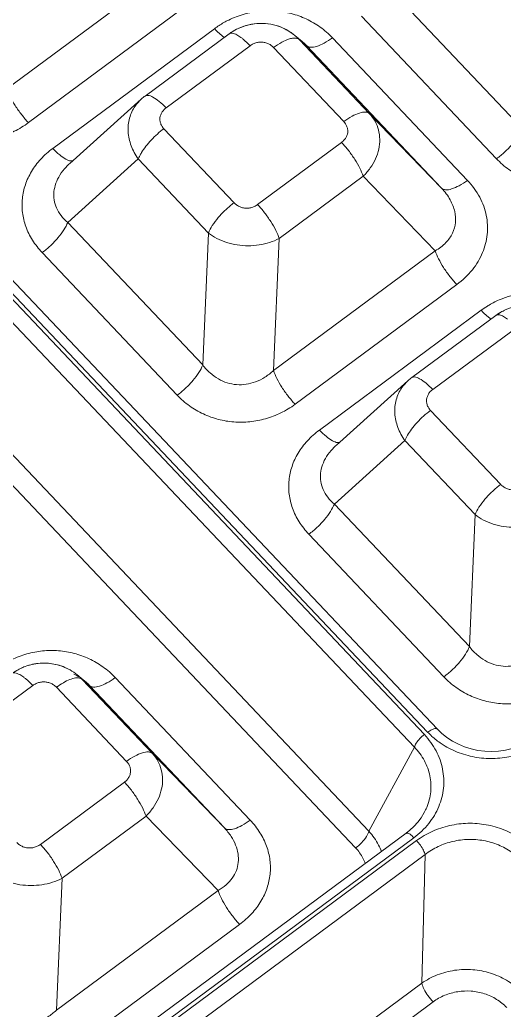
# Model space of a CAD drawing. Header units: millimetres. Extents: x 5536 to 6151, y 463 to 893.
# Drawn here: x 6047.52 to 6061.2, y 831.19 to 859.14 of the extents above; entities that cross this region are included whole.
import ezdxf

# ---------------------------------------------------------------- set-up
doc = ezdxf.new("R2010")
doc.units = ezdxf.units.MM
doc.header["$LTSCALE"] = 0.2
doc.layers.get('0').update_dxf_attribs({"lineweight": 18})

msp = doc.modelspace()

# ---------------------------------------------------------------- linework, layer by layer
for p, q in [((6059.034, 839.034), (6033.079, 866.434)), ((6032.987, 866.366), (6058.942, 838.965)), ((6033.712, 866.138), (6059.309, 839.116)), ((6033.076, 865.619), (6058.66, 838.61)), ((6033.001, 861.971), (6057.376, 836.238)), ((6032.789, 861.324), (6057, 835.765)), ((6051.718, 860.574), (6047.151, 857.195)), ((6057.891, 860.098), (6061.704, 856.073)), ((6052.327, 859.618), (6047.761, 856.239)), ((6060.981, 855.22), (6057.169, 859.245)), ((6048.449, 855.513), (6053.015, 858.892)), ((6053.429, 858.746), (6051.057, 856.991)), ((6055.25, 858.729), (6055.172, 858.786)), ((6055.488, 858.534), (6055.282, 858.703)), ((6055.413, 858.581), (6057.394, 856.49)), ((6056.345, 858.635), (6060.157, 854.61)), ((6051.646, 856.656), (6054.018, 858.411)), ((6054.684, 858.36), (6056.665, 856.269)), ((6055.48, 858.526), (6055.616, 858.414)), ((6059.428, 854.389), (6055.616, 858.414)), ((6048.928, 855.088), (6050.947, 856.902)), ((6057.394, 856.49), (6059.428, 854.389)), ((6053.567, 853.977), (6051.586, 856.068)), ((6056.605, 855.681), (6054.233, 853.925)), ((6050.864, 855.215), (6048.872, 853.424)), ((6052.845, 853.124), (6050.864, 855.215)), ((6057.214, 854.725), (6054.842, 852.97)), ((6057.214, 854.725), (6059.248, 852.624)), ((6052.684, 849.399), (6048.872, 853.424)), ((6052.684, 849.399), (6052.845, 853.124)), ((6054.842, 852.97), (6054.682, 849.245)), ((6051.962, 848.546), (6048.149, 852.571)), ((6054.682, 849.245), (6059.248, 852.624)), ((6059.858, 851.668), (6055.291, 848.289)), ((6055.979, 847.563), (6060.546, 850.942)), ((6060.959, 850.797), (6058.587, 849.041)), ((6059.177, 848.706), (6061.549, 850.461)), ((6056.459, 847.138), (6058.478, 848.952)), ((6059.117, 848.118), (6061.097, 846.027)), ((6058.394, 847.265), (6056.402, 845.474)), ((6060.375, 845.174), (6058.394, 847.265)), ((6060.215, 841.45), (6056.402, 845.474)), ((6060.375, 845.174), (6060.215, 841.45)), ((6059.492, 840.596), (6055.68, 844.621)), ((6049.138, 840.653), (6049.039, 840.726)), ((6049.138, 840.653), (6049.149, 840.643)), ((6049.149, 840.643), (6049.351, 840.477)), ((6051.261, 838.43), (6049.28, 840.521)), ((6049.354, 840.474), (6049.336, 840.49)), ((6049.348, 840.466), (6049.483, 840.355)), ((6054.024, 836.55), (6050.212, 840.575)), ((6047.885, 840.352), (6045.513, 838.596)), ((6050.532, 838.209), (6048.551, 840.3)), ((6053.295, 836.33), (6049.483, 840.355)), ((6051.261, 838.43), (6053.295, 836.33)), ((6057.376, 836.238), (6058.66, 838.61)), ((6048.1, 835.866), (6050.472, 837.621)), ((6058.939, 836.765), (6058.936, 836.76)), ((6051.081, 836.665), (6048.709, 834.91)), ((6051.081, 836.665), (6053.115, 834.564)), ((6058.529, 836.264), (6058.424, 836.18)), ((6058.649, 836.375), (6058.529, 836.264)), ((6058.645, 836.055), (6027.558, 813.053)), ((6027.636, 812.971), (6058.723, 835.973)), ((6058.424, 836.18), (6027.758, 813.49)), ((6058.961, 835.578), (6028.318, 812.905)), ((6058.961, 835.578), (6058.87, 831.947)), ((6048.709, 834.91), (6048.549, 831.186)), ((6048.549, 831.186), (6053.115, 834.564)), ((6049.158, 830.23), (6053.725, 833.609)), ((6058.87, 831.947), (6030.24, 810.763)), ((6059.187, 831.42), (6030.706, 810.346))]:
    msp.add_line(p, q)
for points in [[(6055.172, 858.786), (6055.04, 858.865), (6054.901, 858.931), (6054.756, 858.982), (6054.606, 859.018), (6054.453, 859.039), (6054.298, 859.043), (6054.144, 859.032), (6053.991, 859.005), (6053.842, 858.963), (6053.698, 858.905), (6053.56, 858.833), (6053.429, 858.746)], [(6051.056, 856.991), (6051.032, 856.973), (6050.946, 856.901)], [(6062.702, 850.836), (6062.571, 850.916), (6062.432, 850.981), (6062.287, 851.032), (6062.137, 851.068), (6061.984, 851.089), (6061.829, 851.094), (6061.674, 851.082), (6061.522, 851.056), (6061.373, 851.013), (6061.228, 850.956), (6061.091, 850.884), (6060.959, 850.797)], [(6058.587, 849.041), (6058.563, 849.023), (6058.476, 848.951)], [(6049.039, 840.726), (6048.908, 840.805), (6048.77, 840.871), (6048.626, 840.922), (6048.477, 840.958), (6048.324, 840.979), (6048.17, 840.984), (6048.017, 840.973), (6047.865, 840.947), (6047.717, 840.906), (6047.573, 840.85), (6047.436, 840.779), (6047.296, 840.687)], [(6062.108, 838.906), (6061.953, 838.802), (6061.783, 838.709), (6061.605, 838.633), (6061.421, 838.572), (6061.231, 838.528), (6061.037, 838.501), (6060.842, 838.49), (6060.647, 838.497), (6060.453, 838.521), (6060.264, 838.562), (6060.079, 838.619), (6059.902, 838.692), (6059.733, 838.78), (6059.575, 838.883), (6059.428, 839.001), (6059.309, 839.116)], [(6058.939, 836.765), (6058.851, 836.62), (6058.757, 836.494), (6058.649, 836.375)]]:
    msp.add_lwpolyline(points)
for centre, radius, start, end in [((6054.548, 856.82), 2.577, 122.966, 126.4942), ((6054.983, 860.753), 2.708, 223.3974, 225.3914), ((6054.555, 856.809), 2.59, 119.4982, 122.9674), ((6054.335, 857.522), 1.522, 115.2953, 123.2049), ((6054.332, 857.527), 1.515, 123.2007, 127.1755), ((6054.338, 857.558), 1.484, 47.5855, 52.0616), ((6054.344, 857.564), 1.475, 43.5431, 47.588), ((6054.586, 857.44), 1.418, 47.0817, 50.4684), ((6054.596, 857.451), 1.403, 43.3653, 47.0837), ((6062.077, 848.872), 2.575, 121.7294, 126.4906), ((6062.087, 848.856), 2.593, 120.4542, 121.7343), ((6062.514, 852.803), 2.708, 223.3974, 225.3914), ((6061.86, 849.58), 1.513, 121.5872, 127.1694), ((6061.869, 849.566), 1.528, 116.0776, 121.593), ((6048.205, 839.457), 1.528, 116.0941, 121.603), ((6048.433, 839.351), 1.453, 58.0692, 65.1893), ((6048.203, 839.496), 1.487, 49.2167, 50.5075), ((6048.213, 839.507), 1.472, 43.5482, 49.2254), ((6048.458, 839.386), 1.41, 43.3748, 50.5115), ((6060.674, 840.589), 2.26, 223.4949, 232.0042)]:
    msp.add_arc(centre, radius, start, end)
for points, knots in [([(6109.068, 844.267), (6108.829, 846.207), (6108.059, 850.075), (6106.067, 855.671), (6103.267, 860.987), (6099.71, 865.931), (6095.456, 870.421), (6090.578, 874.38), (6085.16, 877.742), (6079.295, 880.452), (6073.081, 882.464), (6066.623, 883.745), (6060.03, 884.273), (6053.413, 884.041), (6046.884, 883.051), (6040.576, 881.327), (6036.555, 879.701), (6034.622, 878.781)], [0, 0, 0, 0, 13230.204852, 26567.015926, 40060.894135, 53748.911676, 67655.494299, 81787.839476, 96139.152647, 110687.655986, 125399.909521, 140232.502062, 155135.13284, 170053.443041, 184932.457001, 199718.743307, 214202.945581, 214202.945581, 214202.945581, 214202.945581]), ([(6034.681, 878.65), (6036.698, 879.612), (6040.874, 881.292), (6047.413, 883.031), (6054.147, 883.979), (6060.956, 884.12), (6067.72, 883.453), (6074.32, 881.992), (6080.64, 879.759), (6086.565, 876.795), (6091.986, 873.153), (6096.804, 868.897), (6100.931, 864.104), (6104.292, 858.858), (6106.824, 853.256), (6108.219, 848.317), (6108.707, 845.283), (6108.833, 844.238)], [0, 0, 0, 0, 15110.555752, 30347.202588, 45657.869321, 60991.477822, 76294.12151, 91514.383011, 106601.911991, 121510.416948, 136198.767475, 150646.727027, 164854.590661, 178840.509155, 192635.329591, 206286.00108, 213403.311185, 213403.311185, 213403.311185, 213403.311185]), ([(6108.461, 842.489), (6108.342, 844.043), (6107.855, 847.604), (6106.331, 853.053), (6103.792, 858.677), (6100.426, 863.91), (6096.334, 868.638), (6091.645, 872.769), (6086.527, 876.223), (6081.232, 878.933), (6076.044, 880.905), (6071.137, 882.24), (6066.512, 883.073), (6062.027, 883.512), (6057.461, 883.598), (6052.543, 883.288), (6047.054, 882.434), (6041.082, 880.842), (6037.046, 879.23), (6035.036, 878.276)], [0, 0, 0, 0, 11856.998918, 27267.129325, 42867.515249, 58617.938635, 74437.982248, 90270.972605, 106022.512779, 121280.832587, 135418.686165, 148164.692301, 159908.513379, 171122.29924, 182410.171615, 194609.261732, 208564.175585, 224598.605154, 241523.176017, 241523.176017, 241523.176017, 241523.176017]), ([(6108.225, 835.526), (6108.412, 837.362), (6108.528, 841.226), (6107.83, 847.077), (6106.189, 852.945), (6103.658, 858.552), (6100.301, 863.77), (6096.223, 868.483), (6091.547, 872.602), (6086.445, 876.045), (6081.166, 878.748), (6075.993, 880.714), (6071.101, 882.044), (6066.49, 882.875), (6062.018, 883.313), (6057.467, 883.399), (6052.563, 883.09), (6047.091, 882.238), (6041.137, 880.651), (6037.112, 879.044), (6035.107, 878.092)], [0, 0, 0, 0, 13859.603902, 28910.102045, 44075.168964, 59427.452608, 74927.339082, 90495.704952, 106076.828688, 121577.828049, 136593.485856, 150506.594999, 163050.09114, 174607.326792, 185642.871548, 196751.141932, 208755.832404, 222488.040392, 238266.522015, 254927.820591, 254927.820591, 254927.820591, 254927.820591]), ([(6053.28, 859.064), (6053.325, 859.089), (6053.508, 859.185), (6053.844, 859.314), (6054.293, 859.399), (6054.745, 859.404), (6055.188, 859.33), (6055.614, 859.177), (6056.008, 858.947), (6056.24, 858.746), (6056.345, 858.635)], [0, 0, 0, 0, 5490.434642, 21863.699494, 37876.546879, 53703.982363, 69465.512196, 85283.868729, 101358.064633, 117542.751341, 117542.751341, 117542.751341, 117542.751341]), ([(6053.685, 858.898), (6053.779, 858.943), (6053.978, 859.012), (6054.291, 859.053), (6054.604, 859.029), (6054.906, 858.941), (6055.118, 858.827), (6055.226, 858.747), (6055.251, 858.728)], [0, 0, 0, 0, 17100.700424, 34153.342891, 51166.913713, 68156.512856, 85142.425721, 90168.080374, 90168.080374, 90168.080374, 90168.080374]), ([(6053.081, 858.824), (6053.123, 858.784), (6053.191, 858.721), (6053.264, 858.665), (6053.292, 858.646)], [0, 0, 0, 0, 22242.363087, 35399.857419, 35399.857419, 35399.857419, 35399.857419]), ([(6053.761, 858.643), (6053.725, 858.67), (6053.646, 858.722), (6053.537, 858.772), (6053.464, 858.763), (6053.445, 858.755)], [0, 0, 0, 0, 19374.707972, 40498.703048, 49493.175576, 49493.175576, 49493.175576, 49493.175576]), ([(6054.018, 858.411), (6053.957, 858.476), (6053.874, 858.557), (6053.782, 858.628), (6053.761, 858.643)], [0, 0, 0, 0, 27404.301111, 35404.253002, 35404.253002, 35404.253002, 35404.253002]), ([(6054.684, 858.36), (6054.759, 858.415), (6054.901, 858.509), (6055.077, 858.588), (6055.172, 858.615), (6055.193, 858.619)], [0, 0, 0, 0, 24011.105161, 43956.523598, 49504.981663, 49504.981663, 49504.981663, 49504.981663]), ([(6055.193, 858.619), (6055.229, 858.627), (6055.294, 858.633), (6055.358, 858.617), (6055.383, 858.603)], [0, 0, 0, 0, 19846.467941, 35413.281978, 35413.281978, 35413.281978, 35413.281978]), ([(6056.345, 858.635), (6056.27, 858.58), (6056.128, 858.486), (6055.919, 858.392), (6055.746, 858.354), (6055.644, 858.385), (6055.616, 858.414)], [0, 0, 0, 0, 21784.666126, 39880.637891, 53335.498445, 62807.424628, 62807.424628, 62807.424628, 62807.424628]), ([(6054.018, 858.411), (6054.047, 858.432), (6054.107, 858.468), (6054.207, 858.502), (6054.312, 858.516), (6054.416, 858.508), (6054.516, 858.479), (6054.608, 858.43), (6054.661, 858.385), (6054.684, 858.36)], [0, 0, 0, 0, 15052.21737, 30082.232213, 45055.501606, 59961.492219, 74795.619962, 89563.079582, 104264.831694, 104264.831694, 104264.831694, 104264.831694]), ([(6047.761, 856.239), (6047.692, 856.312), (6047.56, 856.467), (6047.387, 856.711), (6047.247, 856.954), (6047.176, 857.118), (6047.151, 857.195)], [0, 0, 0, 0, 16540.762728, 33461.005957, 49296.658871, 62721.463243, 62721.463243, 62721.463243, 62721.463243]), ([(6050.864, 855.215), (6050.781, 855.329), (6050.646, 855.574), (6050.557, 855.976), (6050.595, 856.37), (6050.741, 856.685), (6050.882, 856.844), (6050.946, 856.901)], [0, 0, 0, 0, 17647.935453, 34438.37264, 50531.579567, 66194.286939, 76842.067073, 76842.067073, 76842.067073, 76842.067073]), ([(6051.646, 856.656), (6051.585, 856.721), (6051.469, 856.833), (6051.298, 856.955), (6051.16, 857.02), (6051.079, 857.006), (6051.057, 856.991)], [0, 0, 0, 0, 23676.953504, 42580.79864, 55671.679985, 62763.531241, 62763.531241, 62763.531241, 62763.531241]), ([(6051.586, 856.068), (6051.563, 856.092), (6051.523, 856.144), (6051.484, 856.233), (6051.469, 856.326), (6051.478, 856.42), (6051.512, 856.509), (6051.569, 856.59), (6051.619, 856.636), (6051.646, 856.656)], [0, 0, 0, 0, 15454.507118, 30226.680127, 44557.201696, 58796.082687, 73309.09083, 88398.466519, 104229.044523, 104229.044523, 104229.044523, 104229.044523]), ([(6047.761, 856.239), (6047.635, 856.146), (6047.367, 855.983), (6046.933, 855.817), (6046.483, 855.732), (6046.031, 855.727), (6045.588, 855.801), (6045.162, 855.954), (6044.768, 856.184), (6044.536, 856.385), (6044.431, 856.496)], [0, 0, 0, 0, 15155.361116, 30095.655177, 44707.075129, 59149.310229, 73531.407672, 87965.358402, 102632.757711, 117400.977789, 117400.977789, 117400.977789, 117400.977789]), ([(6056.665, 856.269), (6056.74, 856.324), (6056.882, 856.418), (6057.09, 856.512), (6057.263, 856.55), (6057.366, 856.519), (6057.394, 856.49)], [0, 0, 0, 0, 21791.769316, 39893.721069, 53353.027073, 62827.937794, 62827.937794, 62827.937794, 62827.937794]), ([(6057.394, 856.49), (6057.454, 856.426), (6057.559, 856.283), (6057.657, 856.035), (6057.692, 855.765), (6057.662, 855.487), (6057.571, 855.212), (6057.421, 854.952), (6057.288, 854.797), (6057.214, 854.725)], [0, 0, 0, 0, 13954.806594, 27896.3874, 42097.384531, 56772.404169, 72043.252062, 87928.970129, 104337.266257, 104337.266257, 104337.266257, 104337.266257]), ([(6051.586, 856.068), (6051.523, 856.021), (6051.399, 855.919), (6051.228, 855.753), (6051.078, 855.579), (6050.992, 855.456), (6050.955, 855.395)], [0, 0, 0, 0, 16089.595803, 32459.900919, 48280.460127, 62767.295248, 62767.295248, 62767.295248, 62767.295248]), ([(6056.665, 856.269), (6056.688, 856.245), (6056.728, 856.192), (6056.767, 856.104), (6056.783, 856.01), (6056.773, 855.917), (6056.739, 855.827), (6056.682, 855.746), (6056.632, 855.701), (6056.605, 855.681)], [0, 0, 0, 0, 15468.831188, 30254.695844, 44598.499712, 58850.578066, 73377.037647, 88480.398982, 104325.64962, 104325.64962, 104325.64962, 104325.64962]), ([(6061.704, 856.073), (6061.675, 855.999), (6061.591, 855.847), (6061.425, 855.627), (6061.219, 855.411), (6061.063, 855.28), (6060.981, 855.22)], [0, 0, 0, 0, 13172.330189, 28877.145654, 45911.396571, 62879.073253, 62879.073253, 62879.073253, 62879.073253]), ([(6048.149, 852.571), (6048.046, 852.68), (6047.865, 852.911), (6047.676, 853.296), (6047.579, 853.696), (6047.574, 854.099), (6047.661, 854.495), (6047.837, 854.874), (6048.101, 855.223), (6048.326, 855.422), (6048.449, 855.513)], [0, 0, 0, 0, 15609.902324, 30394.934682, 44463.444792, 58233.592361, 72081.299273, 86368.915915, 101491.346105, 117448.314612, 117448.314612, 117448.314612, 117448.314612]), ([(6048.449, 855.513), (6048.51, 855.448), (6048.627, 855.336), (6048.796, 855.214), (6048.928, 855.153), (6048.999, 855.161), (6049.016, 855.167)], [0, 0, 0, 0, 24487.297385, 44038.12674, 57577.043605, 62742.016614, 62742.016614, 62742.016614, 62742.016614]), ([(6056.605, 855.681), (6056.674, 855.608), (6056.806, 855.453), (6056.978, 855.209), (6057.118, 854.966), (6057.189, 854.802), (6057.214, 854.725)], [0, 0, 0, 0, 16569.450324, 33519.173948, 49382.529296, 62830.871239, 62830.871239, 62830.871239, 62830.871239]), ([(6050.955, 855.395), (6050.937, 855.365), (6050.904, 855.306), (6050.876, 855.244), (6050.864, 855.215)], [0, 0, 0, 0, 18602.930605, 35394.053507, 35394.053507, 35394.053507, 35394.053507]), ([(6060.981, 855.22), (6061.087, 855.109), (6061.318, 854.907), (6061.712, 854.677), (6062.138, 854.525), (6062.582, 854.451), (6063.034, 854.456), (6063.483, 854.541), (6063.917, 854.707), (6064.185, 854.87), (6064.311, 854.963)], [0, 0, 0, 0, 14824.763926, 29531.959412, 44008.080446, 58432.817459, 72920.377969, 87578.180926, 102570.580763, 117738.285979, 117738.285979, 117738.285979, 117738.285979]), ([(6048.872, 853.424), (6048.802, 853.481), (6048.679, 853.605), (6048.546, 853.822), (6048.477, 854.055), (6048.472, 854.295), (6048.528, 854.536), (6048.646, 854.773), (6048.789, 854.955), (6048.892, 855.055), (6048.928, 855.088)], [0, 0, 0, 0, 16443.21366, 31710.576916, 46164.627906, 60498.084261, 75316.496379, 91142.23906, 108454.33289, 117468.231727, 117468.231727, 117468.231727, 117468.231727]), ([(6059.248, 852.624), (6059.359, 852.685), (6059.552, 852.827), (6059.751, 853.107), (6059.837, 853.418), (6059.814, 853.747), (6059.678, 854.085), (6059.522, 854.29), (6059.428, 854.389)], [0, 0, 0, 0, 16336.139834, 30546.432733, 43770.998272, 57343.784929, 72547.925813, 90285.799287, 90285.799287, 90285.799287, 90285.799287]), ([(6060.157, 854.61), (6060.083, 854.555), (6059.94, 854.461), (6059.732, 854.367), (6059.559, 854.329), (6059.457, 854.36), (6059.428, 854.389)], [0, 0, 0, 0, 21805.360555, 39918.356951, 53385.789747, 62866.575008, 62866.575008, 62866.575008, 62866.575008]), ([(6060.157, 854.61), (6060.293, 854.467), (6060.522, 854.157), (6060.717, 853.627), (6060.745, 853.082), (6060.607, 852.551), (6060.309, 852.06), (6060.021, 851.789), (6059.858, 851.668)], [0, 0, 0, 0, 15810.597989, 30568.222044, 44715.678034, 58966.966514, 73992.964161, 90293.582638, 90293.582638, 90293.582638, 90293.582638]), ([(6053.567, 853.977), (6053.485, 853.916), (6053.329, 853.785), (6053.123, 853.57), (6052.957, 853.35), (6052.873, 853.197), (6052.845, 853.124)], [0, 0, 0, 0, 16945.386646, 33957.376332, 49641.76105, 62796.996505, 62796.996505, 62796.996505, 62796.996505]), ([(6054.233, 853.925), (6054.205, 853.905), (6054.144, 853.869), (6054.044, 853.834), (6053.94, 853.821), (6053.835, 853.829), (6053.735, 853.858), (6053.643, 853.907), (6053.59, 853.952), (6053.567, 853.977)], [0, 0, 0, 0, 15055.762102, 30089.316442, 45066.111966, 59975.612869, 74813.233964, 89584.171263, 104289.385567, 104289.385567, 104289.385567, 104289.385567]), ([(6054.233, 853.925), (6054.302, 853.853), (6054.433, 853.698), (6054.606, 853.453), (6054.746, 853.211), (6054.817, 853.047), (6054.842, 852.97)], [0, 0, 0, 0, 16564.479185, 33509.19703, 49367.92923, 62812.366399, 62812.366399, 62812.366399, 62812.366399]), ([(6048.149, 852.571), (6048.231, 852.632), (6048.387, 852.763), (6048.593, 852.978), (6048.759, 853.198), (6048.843, 853.351), (6048.872, 853.424)], [0, 0, 0, 0, 16932.687368, 33931.795731, 49604.191427, 62749.308519, 62749.308519, 62749.308519, 62749.308519]), ([(6054.842, 852.97), (6054.756, 852.924), (6054.571, 852.848), (6054.275, 852.78), (6053.965, 852.757), (6053.655, 852.781), (6053.356, 852.85), (6053.082, 852.962), (6052.918, 853.066), (6052.845, 853.124)], [0, 0, 0, 0, 14475.628233, 29559.061038, 44983.755521, 60453.044095, 75667.761882, 90354.882974, 104291.559213, 104291.559213, 104291.559213, 104291.559213]), ([(6059.858, 851.668), (6059.789, 851.741), (6059.657, 851.896), (6059.484, 852.14), (6059.344, 852.383), (6059.273, 852.547), (6059.248, 852.624)], [0, 0, 0, 0, 16580.807627, 33542.149197, 49416.377866, 62873.937788, 62873.937788, 62873.937788, 62873.937788]), ([(6060.773, 851.092), (6060.875, 851.152), (6061.164, 851.297), (6061.671, 851.44), (6062.277, 851.464), (6062.869, 851.347), (6063.419, 851.091), (6063.735, 850.833), (6063.875, 850.685)], [0, 0, 0, 0, 9579.056803, 25923.130503, 41956.80347, 57906.580494, 73990.143748, 90330.937894, 90330.937894, 90330.937894, 90330.937894]), ([(6060.612, 850.875), (6060.653, 850.834), (6060.721, 850.772), (6060.795, 850.716), (6060.823, 850.696)], [0, 0, 0, 0, 22283.742521, 35465.714902, 35465.714902, 35465.714902, 35465.714902]), ([(6061.292, 850.693), (6061.255, 850.72), (6061.177, 850.772), (6061.068, 850.822), (6060.996, 850.813), (6060.977, 850.806)], [0, 0, 0, 0, 19505.326037, 40771.732309, 49581.180322, 49581.180322, 49581.180322, 49581.180322]), ([(6051.962, 848.546), (6052.044, 848.607), (6052.2, 848.738), (6052.406, 848.953), (6052.572, 849.173), (6052.656, 849.326), (6052.684, 849.399)], [0, 0, 0, 0, 16948.48857, 33963.592373, 49650.84818, 62808.491738, 62808.491738, 62808.491738, 62808.491738]), ([(6054.682, 849.245), (6054.607, 849.174), (6054.449, 849.049), (6054.186, 848.916), (6053.913, 848.845), (6053.64, 848.835), (6053.371, 848.887), (6053.115, 848.999), (6052.879, 849.171), (6052.745, 849.318), (6052.684, 849.399)], [0, 0, 0, 0, 15903.338909, 30950.475165, 45209.803753, 59071.887621, 72895.093083, 87046.730658, 101938.833856, 117616.072949, 117616.072949, 117616.072949, 117616.072949]), ([(6055.291, 848.289), (6055.222, 848.362), (6055.091, 848.517), (6054.918, 848.761), (6054.778, 849.004), (6054.707, 849.168), (6054.682, 849.245)], [0, 0, 0, 0, 16571.583328, 33523.354248, 49388.513923, 62838.332893, 62838.332893, 62838.332893, 62838.332893]), ([(6059.177, 848.706), (6059.115, 848.771), (6058.999, 848.884), (6058.828, 849.005), (6058.691, 849.07), (6058.609, 849.056), (6058.587, 849.041)], [0, 0, 0, 0, 23721.043167, 42660.089808, 55775.34813, 62880.405366, 62880.405366, 62880.405366, 62880.405366]), ([(6058.394, 847.265), (6058.311, 847.379), (6058.176, 847.625), (6058.088, 848.026), (6058.125, 848.42), (6058.271, 848.735), (6058.413, 848.894), (6058.476, 848.951)], [0, 0, 0, 0, 17673.716939, 34511.768256, 50626.197701, 66325.05059, 76981.103114, 76981.103114, 76981.103114, 76981.103114]), ([(6055.291, 848.289), (6055.165, 848.196), (6054.897, 848.034), (6054.463, 847.868), (6054.014, 847.782), (6053.562, 847.777), (6053.118, 847.851), (6052.692, 848.004), (6052.298, 848.234), (6052.067, 848.435), (6051.962, 848.546)], [0, 0, 0, 0, 15183.618284, 30151.768523, 44790.431466, 59259.59411, 73668.506976, 88129.369806, 102824.116479, 117619.871903, 117619.871903, 117619.871903, 117619.871903]), ([(6059.117, 848.118), (6059.094, 848.142), (6059.054, 848.194), (6059.014, 848.283), (6058.999, 848.376), (6059.009, 848.47), (6059.043, 848.56), (6059.099, 848.641), (6059.149, 848.686), (6059.177, 848.706)], [0, 0, 0, 0, 15482.685268, 30281.79233, 44638.442674, 58903.285384, 73442.755045, 88559.643141, 104419.084984, 104419.084984, 104419.084984, 104419.084984]), ([(6059.117, 848.118), (6059.049, 848.067), (6058.917, 847.959), (6058.737, 847.78), (6058.629, 847.651), (6058.58, 847.585)], [0, 0, 0, 0, 16601.363753, 33449.027803, 49569.040411, 49569.040411, 49569.040411, 49569.040411]), ([(6055.68, 844.621), (6055.577, 844.73), (6055.396, 844.961), (6055.206, 845.346), (6055.109, 845.747), (6055.105, 846.15), (6055.191, 846.545), (6055.368, 846.924), (6055.632, 847.273), (6055.856, 847.472), (6055.979, 847.563)], [0, 0, 0, 0, 15639.003335, 30451.598934, 44546.336489, 58342.155283, 72215.678007, 86529.930568, 101680.552994, 117667.269541, 117667.269541, 117667.269541, 117667.269541]), ([(6055.979, 847.563), (6056.041, 847.498), (6056.157, 847.386), (6056.327, 847.264), (6056.459, 847.203), (6056.529, 847.211), (6056.547, 847.217)], [0, 0, 0, 0, 24532.919149, 44120.173234, 57684.314161, 62858.90992, 62858.90992, 62858.90992, 62858.90992]), ([(6058.58, 847.585), (6058.54, 847.531), (6058.471, 847.429), (6058.415, 847.318), (6058.394, 847.265)], [0, 0, 0, 0, 19062.887158, 35459.738114, 35459.738114, 35459.738114, 35459.738114]), ([(6056.402, 845.474), (6056.333, 845.531), (6056.209, 845.655), (6056.077, 845.872), (6056.008, 846.105), (6056.002, 846.345), (6056.059, 846.587), (6056.176, 846.823), (6056.319, 847.005), (6056.422, 847.105), (6056.459, 847.138)], [0, 0, 0, 0, 16473.862036, 31769.682004, 46250.673791, 60610.846156, 75456.878195, 91312.11836, 108656.480061, 117687.179832, 117687.179832, 117687.179832, 117687.179832]), ([(6061.097, 846.027), (6061.016, 845.967), (6060.86, 845.835), (6060.653, 845.62), (6060.487, 845.4), (6060.404, 845.247), (6060.375, 845.174)], [0, 0, 0, 0, 16976.938413, 34020.603875, 49734.192408, 62913.922487, 62913.922487, 62913.922487, 62913.922487]), ([(6061.763, 845.976), (6061.735, 845.955), (6061.674, 845.919), (6061.575, 845.884), (6061.47, 845.871), (6061.365, 845.879), (6061.265, 845.908), (6061.174, 845.957), (6061.121, 846.002), (6061.097, 846.027)], [0, 0, 0, 0, 15083.206544, 30144.164852, 45148.260882, 60084.939621, 74949.607523, 89747.470083, 104479.489839, 104479.489839, 104479.489839, 104479.489839]), ([(6055.68, 844.621), (6055.761, 844.682), (6055.918, 844.813), (6056.124, 845.028), (6056.29, 845.248), (6056.373, 845.401), (6056.402, 845.474)], [0, 0, 0, 0, 16964.23952, 33995.023812, 49696.623248, 62866.23479, 62866.23479, 62866.23479, 62866.23479]), ([(6062.373, 845.02), (6062.287, 844.974), (6062.102, 844.898), (6061.806, 844.83), (6061.496, 844.807), (6061.185, 844.831), (6060.887, 844.9), (6060.613, 845.012), (6060.449, 845.116), (6060.375, 845.174)], [0, 0, 0, 0, 14502.018045, 29612.948722, 45065.763213, 60563.253093, 75805.70809, 90519.604555, 104481.688071, 104481.688071, 104481.688071, 104481.688071]), ([(6007.873, 841.483), (6007.675, 839.536), (6007.567, 835.605), (6008.276, 829.741), (6009.844, 824.01), (6012.244, 818.514), (6015.433, 813.345), (6019.355, 808.591), (6023.942, 804.332), (6029.117, 800.641), (6034.79, 797.578), (6040.866, 795.194), (6047.241, 793.529), (6053.808, 792.611), (6060.456, 792.455), (6067.073, 793.064), (6073.547, 794.426), (6077.718, 795.83), (6079.744, 796.65)], [0, 0, 0, 0, 13127.557086, 26271.787669, 39492.570786, 52844.310567, 66372.574552, 80107.448163, 94066.135326, 108247.986067, 122639.85449, 137213.198705, 151930.239714, 166743.337818, 181600.264062, 196445.8692, 211225.538733, 225889.094371, 225889.094371, 225889.094371, 225889.094371]), ([(6050.212, 840.575), (6050.106, 840.687), (6049.875, 840.888), (6049.48, 841.118), (6049.055, 841.271), (6048.611, 841.344), (6048.159, 841.339), (6047.71, 841.254), (6047.374, 841.125), (6047.191, 841.029), (6047.146, 841.003)], [0, 0, 0, 0, 16225.026239, 32288.147199, 48102.771314, 63861.765491, 79690.929358, 95706.736107, 112090.444708, 117572.642026, 117572.642026, 117572.642026, 117572.642026]), ([(6059.492, 840.596), (6059.574, 840.657), (6059.73, 840.788), (6059.936, 841.004), (6060.102, 841.223), (6060.186, 841.376), (6060.215, 841.449)], [0, 0, 0, 0, 16980.058143, 34026.855597, 49743.331711, 62925.48372, 62925.48372, 62925.48372, 62925.48372]), ([(6062.212, 841.295), (6062.138, 841.225), (6061.979, 841.1), (6061.716, 840.966), (6061.444, 840.895), (6061.17, 840.885), (6060.902, 840.937), (6060.646, 841.049), (6060.41, 841.221), (6060.276, 841.368), (6060.215, 841.45)], [0, 0, 0, 0, 15932.965326, 31008.132972, 45294.025339, 59181.932956, 73030.889741, 87208.890474, 102128.736253, 117835.180558, 117835.180558, 117835.180558, 117835.180558]), ([(6047.533, 840.829), (6047.577, 840.851), (6047.756, 840.928), (6048.093, 841.001), (6048.535, 840.968), (6048.887, 840.832), (6049.075, 840.704), (6049.138, 840.653)], [0, 0, 0, 0, 6636.984498, 26421.443045, 46185.525099, 65898.327703, 76882.149017, 76882.149017, 76882.149017, 76882.149017]), ([(6047.628, 840.583), (6047.592, 840.61), (6047.513, 840.662), (6047.404, 840.713), (6047.332, 840.704), (6047.313, 840.696)], [0, 0, 0, 0, 19470.379305, 40698.500385, 49493.500453, 49493.500453, 49493.500453, 49493.500453]), ([(6047.885, 840.352), (6047.824, 840.416), (6047.741, 840.497), (6047.649, 840.568), (6047.628, 840.583)], [0, 0, 0, 0, 27408.801931, 35410.039928, 35410.039928, 35410.039928, 35410.039928]), ([(6048.551, 840.3), (6048.528, 840.325), (6048.475, 840.37), (6048.383, 840.419), (6048.283, 840.448), (6048.179, 840.456), (6048.074, 840.443), (6047.974, 840.408), (6047.914, 840.372), (6047.885, 840.352)], [0, 0, 0, 0, 14708.907599, 29472.479038, 44301.2652, 59208.911126, 74190.934376, 89228.348887, 104276.673235, 104276.673235, 104276.673235, 104276.673235]), ([(6048.551, 840.3), (6048.615, 840.347), (6048.737, 840.429), (6048.918, 840.52), (6049.037, 840.556), (6049.091, 840.564)], [0, 0, 0, 0, 19279.884813, 36024.721382, 49505.234915, 49505.234915, 49505.234915, 49505.234915]), ([(6049.091, 840.564), (6049.128, 840.569), (6049.187, 840.571), (6049.242, 840.55), (6049.259, 840.539)], [0, 0, 0, 0, 23012.539046, 35419.247232, 35419.247232, 35419.247232, 35419.247232]), ([(6050.212, 840.575), (6050.137, 840.52), (6049.995, 840.426), (6049.786, 840.332), (6049.613, 840.294), (6049.511, 840.326), (6049.483, 840.355)], [0, 0, 0, 0, 21788.483176, 39887.457445, 53344.443207, 62817.81697, 62817.81697, 62817.81697, 62817.81697]), ([(6062.822, 840.34), (6062.696, 840.246), (6062.428, 840.084), (6061.994, 839.918), (6061.544, 839.833), (6061.093, 839.827), (6060.649, 839.901), (6060.223, 840.054), (6059.829, 840.284), (6059.598, 840.485), (6059.492, 840.596)], [0, 0, 0, 0, 15211.906759, 30207.944037, 44873.880153, 59370.000176, 73805.75817, 88293.562915, 103015.68725, 117839.008527, 117839.008527, 117839.008527, 117839.008527]), ([(6059.308, 839.115), (6059.297, 839.125), (6059.246, 839.145), (6059.146, 839.107), (6059.075, 839.064), (6059.034, 839.034)], [0, 0, 0, 0, 7529.717573, 24802.409642, 49599.353007, 49599.353007, 49599.353007, 49599.353007]), ([(6058.942, 838.965), (6058.896, 838.931), (6058.812, 838.856), (6058.715, 838.738), (6058.669, 838.651), (6058.66, 838.61)], [0, 0, 0, 0, 18598.568957, 36149.250708, 49595.82169, 49595.82169, 49595.82169, 49595.82169]), ([(6058.942, 838.965), (6059.072, 838.828), (6059.294, 838.523), (6059.482, 837.999), (6059.509, 837.452), (6059.371, 836.919), (6059.181, 836.602), (6059.065, 836.457)], [0, 0, 0, 0, 15978.417538, 31300.753223, 46306.683516, 61421.800829, 77041.317788, 77041.317788, 77041.317788, 77041.317788]), ([(6059.283, 838.808), (6059.327, 838.774), (6059.509, 838.642), (6059.864, 838.456), (6060.362, 838.314), (6060.881, 838.275), (6061.399, 838.338), (6061.784, 838.467), (6061.99, 838.57), (6062.04, 838.597)], [0, 0, 0, 0, 5989.883241, 24231.689986, 42655.081331, 61218.92616, 79799.894359, 98389.996966, 104500.588607, 104500.588607, 104500.588607, 104500.588607]), ([(6050.532, 838.209), (6050.607, 838.265), (6050.749, 838.359), (6050.957, 838.452), (6051.13, 838.491), (6051.233, 838.459), (6051.261, 838.43)], [0, 0, 0, 0, 21795.406357, 39900.299759, 53361.7938, 62838.389826, 62838.389826, 62838.389826, 62838.389826]), ([(6051.081, 836.665), (6051.155, 836.737), (6051.288, 836.892), (6051.438, 837.153), (6051.53, 837.428), (6051.559, 837.706), (6051.524, 837.975), (6051.426, 838.224), (6051.321, 838.367), (6051.261, 838.43)], [0, 0, 0, 0, 16415.273837, 32302.973253, 47575.735981, 62251.7435, 76454.019273, 90397.524597, 104349.508449, 104349.508449, 104349.508449, 104349.508449]), ([(6058.66, 838.61), (6058.771, 838.497), (6058.96, 838.245), (6059.121, 837.807), (6059.144, 837.347), (6059.053, 836.998), (6058.964, 836.813), (6058.939, 836.765)], [0, 0, 0, 0, 18349.137124, 35957.626231, 53263.912009, 70802.053039, 77039.184851, 77039.184851, 77039.184851, 77039.184851]), ([(6050.472, 837.621), (6050.499, 837.641), (6050.549, 837.687), (6050.606, 837.768), (6050.64, 837.857), (6050.65, 837.951), (6050.634, 838.044), (6050.595, 838.133), (6050.555, 838.185), (6050.532, 838.209)], [0, 0, 0, 0, 15852.602881, 30951.637671, 45472.86565, 59726.452132, 74078.415854, 88871.528962, 104336.354178, 104336.354178, 104336.354178, 104336.354178]), ([(6050.472, 837.621), (6050.541, 837.548), (6050.673, 837.393), (6050.845, 837.149), (6050.985, 836.906), (6051.056, 836.743), (6051.081, 836.665)], [0, 0, 0, 0, 16572.11823, 33524.625828, 49390.663403, 62841.356979, 62841.356979, 62841.356979, 62841.356979]), ([(6054.024, 836.55), (6053.95, 836.495), (6053.807, 836.401), (6053.599, 836.307), (6053.426, 836.269), (6053.324, 836.301), (6053.295, 836.33)], [0, 0, 0, 0, 21808.830488, 39924.874982, 53394.660189, 62877.09295, 62877.09295, 62877.09295, 62877.09295]), ([(6053.725, 833.609), (6053.848, 833.7), (6054.073, 833.899), (6054.337, 834.249), (6054.513, 834.627), (6054.6, 835.023), (6054.595, 835.426), (6054.498, 835.826), (6054.308, 836.211), (6054.127, 836.442), (6054.024, 836.55)], [0, 0, 0, 0, 16035.784909, 31184.013512, 45503.102167, 59382.821099, 73188.938423, 87295.749893, 102128.448015, 117738.446959, 117738.446959, 117738.446959, 117738.446959]), ([(6053.115, 834.564), (6053.197, 834.609), (6053.346, 834.711), (6053.524, 834.904), (6053.642, 835.122), (6053.697, 835.358), (6053.689, 835.605), (6053.619, 835.856), (6053.487, 836.104), (6053.365, 836.256), (6053.295, 836.33)], [0, 0, 0, 0, 15719.997769, 30224.600374, 43799.253883, 57072.759571, 70627.564015, 84996.730363, 100683.506626, 117722.88385, 117722.88385, 117722.88385, 117722.88385]), ([(6057, 835.765), (6057.062, 835.811), (6057.174, 835.91), (6057.302, 836.069), (6057.364, 836.184), (6057.376, 836.238)], [0, 0, 0, 0, 18594.093978, 36143.556574, 49590.718889, 49590.718889, 49590.718889, 49590.718889]), ([(6057.376, 836.238), (6057.484, 836.12), (6057.615, 835.932), (6057.706, 835.726), (6057.729, 835.665)], [0, 0, 0, 0, 25269.889327, 35481.689802, 35481.689802, 35481.689802, 35481.689802]), ([(6062.017, 835.719), (6061.902, 835.84), (6061.642, 836.059), (6061.188, 836.297), (6060.69, 836.439), (6060.171, 836.478), (6059.652, 836.414), (6059.159, 836.249), (6058.86, 836.074), (6058.723, 835.973)], [0, 0, 0, 0, 14595.773566, 29409.299977, 44370.284825, 59445.32698, 74534.274422, 89630.639591, 104519.151457, 104519.151457, 104519.151457, 104519.151457]), ([(6047.434, 835.917), (6047.457, 835.892), (6047.51, 835.847), (6047.602, 835.798), (6047.702, 835.769), (6047.807, 835.761), (6047.911, 835.775), (6048.011, 835.809), (6048.072, 835.845), (6048.1, 835.866)], [0, 0, 0, 0, 14711.754756, 29478.183911, 44309.840423, 59220.371979, 74205.295242, 89245.620473, 104296.857668, 104296.857668, 104296.857668, 104296.857668]), ([(6058.645, 836.055), (6058.613, 836.089), (6058.556, 836.138), (6058.475, 836.197), (6058.434, 836.183), (6058.426, 836.178)], [0, 0, 0, 0, 26875.39866, 44143.914911, 49601.901559, 49601.901559, 49601.901559, 49601.901559]), ([(6058.961, 835.578), (6058.953, 835.62), (6058.914, 835.712), (6058.833, 835.844), (6058.762, 835.931), (6058.723, 835.973)], [0, 0, 0, 0, 13729.187972, 31374.502616, 49606.136454, 49606.136454, 49606.136454, 49606.136454]), ([(6061.735, 835.364), (6061.639, 835.469), (6061.42, 835.659), (6061.038, 835.865), (6060.618, 835.988), (6060.181, 836.021), (6059.744, 835.964), (6059.328, 835.819), (6059.076, 835.666), (6058.961, 835.578)], [0, 0, 0, 0, 14723.046274, 29550.617672, 44449.861692, 59428.953533, 74448.932167, 89541.0935, 104522.819359, 104522.819359, 104522.819359, 104522.819359]), ([(6048.1, 835.866), (6048.169, 835.793), (6048.3, 835.638), (6048.473, 835.394), (6048.613, 835.151), (6048.684, 834.988), (6048.709, 834.91)], [0, 0, 0, 0, 16567.34591, 33514.916824, 49376.257435, 62822.891369, 62822.891369, 62822.891369, 62822.891369]), ([(6057, 835.765), (6057.082, 835.679), (6057.185, 835.537), (6057.256, 835.379), (6057.274, 835.329)], [0, 0, 0, 0, 24497.698585, 35480.293977, 35480.293977, 35480.293977, 35480.293977]), ([(6046.712, 835.064), (6046.785, 835.006), (6046.949, 834.902), (6047.223, 834.79), (6047.522, 834.721), (6047.832, 834.697), (6048.142, 834.72), (6048.438, 834.788), (6048.623, 834.865), (6048.709, 834.91)], [0, 0, 0, 0, 13941.65153, 28629.357231, 43844.962406, 59314.780003, 74739.554625, 89823.28952, 104294.64439, 104294.64439, 104294.64439, 104294.64439]), ([(6053.725, 833.609), (6053.656, 833.681), (6053.524, 833.836), (6053.351, 834.081), (6053.211, 834.324), (6053.14, 834.487), (6053.115, 834.564)], [0, 0, 0, 0, 16583.764326, 33547.999985, 49424.822823, 62884.518365, 62884.518365, 62884.518365, 62884.518365]), ([(6008.935, 834.441), (6009.05, 833.524), (6009.465, 830.947), (6010.612, 826.622), (6012.717, 821.52), (6015.684, 816.45), (6019.478, 811.643), (6024.035, 807.261), (6029.274, 803.427), (6035.082, 800.248), (6041.328, 797.798), (6047.887, 796.125), (6054.643, 795.255), (6061.473, 795.206), (6068.243, 795.976), (6072.655, 797.03), (6074.809, 797.687)], [0, 0, 0, 0, 6449.194997, 18202.704763, 31140.65271, 44851.238716, 59064.142531, 73742.2509, 88840.293917, 104242.039161, 119823.080497, 135540.806701, 151367.170835, 167243.23423, 183095.799595, 198810.42317, 198810.42317, 198810.42317, 198810.42317]), ([(6009.076, 834.46), (6009.324, 832.446), (6010.141, 828.432), (6012.287, 822.644), (6015.315, 817.176), (6019.164, 812.135), (6023.76, 807.615), (6029.014, 803.7), (6034.826, 800.462), (6041.086, 797.962), (6047.676, 796.246), (6054.471, 795.345), (6061.345, 795.277), (6068.017, 796.025), (6072.322, 797.034), (6074.358, 797.638)], [0, 0, 0, 0, 13318.111137, 26751.914543, 40357.154746, 54174.443117, 68227.584312, 82520.931532, 97041.802749, 111760.749273, 126634.621657, 141610.450302, 156628.202443, 171625.488965, 185564.625875, 185564.625875, 185564.625875, 185564.625875]), ([(6061.644, 831.733), (6061.53, 831.847), (6061.268, 832.05), (6060.81, 832.252), (6060.309, 832.347), (6059.796, 832.33), (6059.304, 832.201), (6059.005, 832.042), (6058.87, 831.947)], [0, 0, 0, 0, 14571.649745, 29566.921743, 44840.33108, 60209.53182, 75472.019144, 90426.738141, 90426.738141, 90426.738141, 90426.738141]), ([(6058.87, 831.947), (6058.881, 831.89), (6058.933, 831.768), (6059.041, 831.592), (6059.135, 831.475), (6059.187, 831.42)], [0, 0, 0, 0, 13732.538708, 31382.160124, 49618.243853, 49618.243853, 49618.243853, 49618.243853]), ([(6061.268, 831.259), (6061.184, 831.348), (6060.988, 831.507), (6060.644, 831.665), (6060.267, 831.739), (6059.882, 831.723), (6059.512, 831.62), (6059.288, 831.495), (6059.187, 831.42)], [0, 0, 0, 0, 14682.260206, 29676.351809, 44884.381389, 60174.579127, 75405.961013, 90431.029558, 90431.029558, 90431.029558, 90431.029558]), ([(6046.551, 831.34), (6046.612, 831.258), (6046.747, 831.111), (6046.983, 830.939), (6047.239, 830.827), (6047.507, 830.775), (6047.781, 830.785), (6048.053, 830.857), (6048.316, 830.99), (6048.474, 831.115), (6048.549, 831.186)], [0, 0, 0, 0, 15712.49961, 30599.141978, 44753.122797, 58579.314248, 72441.431999, 86701.430641, 101757.23497, 117628.155404, 117628.155404, 117628.155404, 117628.155404])]:
    msp.add_open_spline(points, degree=3, knots=knots)
for points in [[(6053.445, 858.755), (6053.439, 858.752), (6053.434, 858.75), (6053.429, 858.746)], [(6055.383, 858.603), (6055.394, 858.597), (6055.405, 858.59), (6055.413, 858.581)], [(6060.977, 850.806), (6060.971, 850.803), (6060.965, 850.8), (6060.96, 850.796)], [(6049.259, 840.539), (6049.267, 840.534), (6049.274, 840.528), (6049.28, 840.521)], [(6059.065, 836.457), (6058.944, 836.306), (6058.801, 836.17), (6058.645, 836.055)]]:
    msp.add_open_spline(points, degree=3)

doc.saveas('drawing.dxf')
